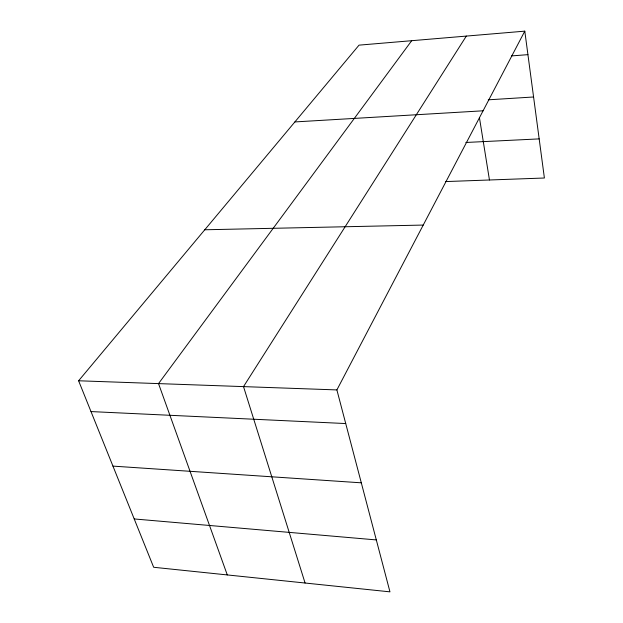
<?xml version="1.0" encoding="UTF-8"?>
<svg xmlns="http://www.w3.org/2000/svg" width="623" height="623" viewBox="0 0 623 623"><rect width="100%" height="100%" fill="white"/><g stroke="black" fill="none" stroke-linecap="round" stroke-linejoin="round"><path stroke-width="0.93" d="M336.887 389.92L524.792 31.15L359.035 45.144L78.607 380.778L153.663 567.273L389.959 591.85L336.887 389.92L78.607 380.778M466.331 36.087L243.515 386.61L305.075 583.019M411.702 40.697L158.53 383.604L227.286 574.928M511.522 55.914L527.922 54.653M488.261 99.82L533.576 96.986M294.881 121.929L483.074 110.801M465.848 142.472L539.168 138.89M445.741 181.566L544.393 178.007L524.792 31.15M204.772 229.778L423.227 225.067M91.005 411.577L345.726 423.554M112.958 466.113L361.309 482.825M134.218 518.951L376.308 539.923M479.453 117.739L489.452 179.985"/></g></svg>
